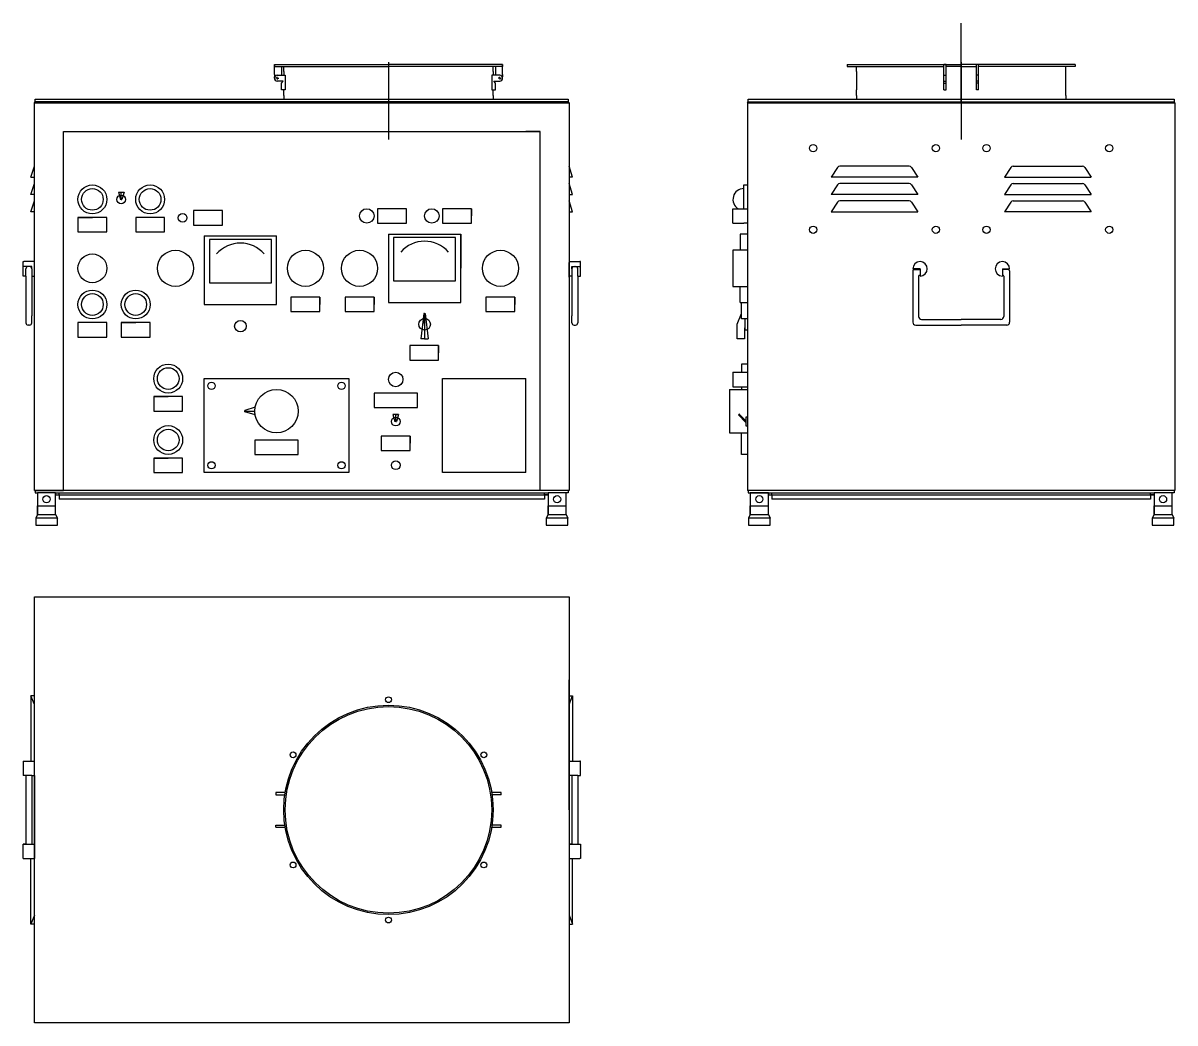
# Model space of a CAD drawing. Header units: millimetres. Extents: x -286516 to -275786, y 161594 to 164062.
# Drawn here: x -285308 to -283713, y 162604 to 163989 of the extents above; entities that cross this region are included whole.
import ezdxf

# ---------------------------------------------------------------- set-up
doc = ezdxf.new("R2010")
doc.units = ezdxf.units.MM

# ---------------------------------------------------------------- blocks, each defined once
blk = doc.blocks.new('*U7')
blk.add_circle((0, 0), 4)
blk = doc.blocks.new('*U8')
at = {"color": 0, "linetype": 'ByBlock', "lineweight": -2, "transparency": 16777216}
blk.add_blockref('*U7', (-284802.2, 163051.9), dxfattribs=at)
for p, rotation in [((-284934.3, 162975.6), 59.99999999999999), ((-284670.2, 162975.6), 299.9999999999999), ((-284934.3, 162823.1), 120), ((-284670.2, 162823.1), 240), ((-284802.2, 162746.9), 180)]:
    blk.add_blockref('*U7', p, dxfattribs=dict(at, rotation=rotation))

msp = doc.modelspace()

# ---------------------------------------------------------------- linework, layer by layer
for p, q in [((-284009.221, 163879.451), (-284009.221, 163988.724)), ((-284802.221, 163934.735), (-284802.221, 163827.562)), ((-284009.221, 163934.735), (-284009.221, 163827.562)), ((-284960.221, 163917.451), (-284960.221, 163931.451)), ((-284960.221, 163931.451), (-284802.221, 163931.451)), ((-284960.221, 163931.451), (-284960.221, 163930.451)), ((-284960.221, 163931.451), (-284960.221, 163928.451)), ((-284960.221, 163928.451), (-284802.221, 163928.451)), ((-284950.221, 163928.451), (-284950.221, 163921.451)), ((-284950.221, 163921.451), (-284950.221, 163916.451)), ((-284947.221, 163921.451), (-284947.221, 163928.451)), ((-284947.221, 163921.451), (-284947.221, 163916.451)), ((-284644.221, 163931.451), (-284802.221, 163931.451)), ((-284644.221, 163928.451), (-284802.221, 163928.451)), ((-284657.221, 163921.451), (-284657.221, 163928.451)), ((-284657.221, 163921.451), (-284657.221, 163916.451)), ((-284654.221, 163928.451), (-284654.221, 163921.451)), ((-284654.221, 163921.451), (-284654.221, 163916.451)), ((-284644.221, 163917.451), (-284644.221, 163931.451)), ((-284644.221, 163931.451), (-284644.221, 163930.451)), ((-284644.221, 163931.451), (-284644.221, 163928.451)), ((-284167.221, 163931.451), (-284009.221, 163931.451)), ((-284167.221, 163931.451), (-284167.221, 163930.451)), ((-284167.221, 163931.451), (-284167.221, 163928.451)), ((-284167.221, 163928.451), (-284033.221, 163928.451)), ((-284154.221, 163921.451), (-284154.221, 163928.451)), ((-284154.221, 163921.451), (-284154.221, 163896.451)), ((-284030.221, 163931.451), (-284033.221, 163931.451)), ((-284033.221, 163902.365), (-284033.221, 163931.451)), ((-284030.221, 163896.451), (-284030.221, 163931.451)), ((-284009.221, 163928.451), (-284030.221, 163928.451)), ((-283851.221, 163931.451), (-284009.221, 163931.451)), ((-284009.221, 163928.451), (-283988.221, 163928.451)), ((-284009.221, 163896.451), (-284009.221, 163920.202)), ((-283988.221, 163896.451), (-283988.221, 163931.451)), ((-283985.221, 163902.365), (-283985.221, 163931.451)), ((-283851.221, 163928.451), (-283985.221, 163928.451)), ((-283864.221, 163896.451), (-283864.221, 163928.451)), ((-283851.221, 163931.451), (-283851.221, 163930.451)), ((-283851.221, 163931.451), (-283851.221, 163928.451)), ((-284960.221, 163917.451), (-284960.221, 163914.451)), ((-284960.221, 163912.451), (-284960.221, 163914.451)), ((-284956.221, 163912.451), (-284958.221, 163912.451)), ((-284956.221, 163916.451), (-284945.221, 163916.451)), ((-284956.221, 163912.451), (-284956.221, 163914.451)), ((-284956.221, 163912.451), (-284956.221, 163910.451)), ((-284956.221, 163912.451), (-284954.221, 163912.451)), ((-284948.221, 163908.451), (-284956.221, 163908.451)), ((-284950.221, 163916.451), (-284947.221, 163916.451)), ((-284950.221, 163905.451), (-284948.221, 163908.451)), ((-284950.221, 163896.451), (-284950.221, 163905.451)), ((-284945.221, 163916.451), (-284945.221, 163896.451)), ((-284648.221, 163916.451), (-284659.221, 163916.451)), ((-284659.221, 163916.451), (-284659.221, 163896.451)), ((-284654.221, 163916.451), (-284657.221, 163916.451)), ((-284656.221, 163908.451), (-284648.221, 163908.451)), ((-284654.221, 163905.451), (-284656.221, 163908.451)), ((-284654.221, 163896.451), (-284654.221, 163905.451)), ((-284648.221, 163912.451), (-284650.221, 163912.451)), ((-284648.221, 163912.451), (-284648.221, 163914.451)), ((-284648.221, 163912.451), (-284648.221, 163910.451)), ((-284648.221, 163912.451), (-284646.221, 163912.451)), ((-284644.221, 163917.451), (-284644.221, 163914.451)), ((-284644.221, 163912.451), (-284644.221, 163914.451)), ((-284033.221, 163916.451), (-284030.221, 163916.451)), ((-284033.221, 163908.451), (-284030.221, 163908.451)), ((-284033.221, 163905.451), (-284030.221, 163905.451)), ((-284033.221, 163896.451), (-284033.221, 163902.365)), ((-283985.221, 163916.451), (-283988.221, 163916.451)), ((-283985.221, 163908.451), (-283988.221, 163908.451)), ((-283985.221, 163905.451), (-283988.221, 163905.451)), ((-283985.221, 163896.451), (-283985.221, 163902.365)), ((-284947.221, 163896.451), (-284950.221, 163896.451)), ((-284947.221, 163888.451), (-284947.221, 163896.451)), ((-284945.221, 163896.451), (-284947.221, 163896.451)), ((-284947.221, 163888.451), (-284947.221, 163883.451)), ((-284659.221, 163896.451), (-284657.221, 163896.451)), ((-284657.221, 163888.451), (-284657.221, 163896.451)), ((-284657.221, 163896.451), (-284654.221, 163896.451)), ((-284657.221, 163888.451), (-284657.221, 163883.451)), ((-284154.221, 163888.451), (-284154.221, 163896.451)), ((-284154.221, 163888.451), (-284154.221, 163883.451)), ((-284033.221, 163896.451), (-284030.221, 163896.451)), ((-283985.221, 163896.451), (-283988.221, 163896.451)), ((-283864.221, 163888.451), (-283864.221, 163896.451)), ((-283864.221, 163888.451), (-283864.221, 163883.451)), ((-285292.221, 163878.451), (-285291.221, 163879.451)), ((-285292.221, 163878.451), (-284552.221, 163878.451)), ((-285292.221, 163341.451), (-285292.221, 163878.451)), ((-285292.221, 163878.451), (-285291.221, 163878.451)), ((-285292.221, 163878.451), (-284922.221, 163878.451)), ((-285291.221, 163879.451), (-285291.221, 163883.451)), ((-285291.221, 163883.451), (-284553.221, 163883.451)), ((-284553.221, 163879.451), (-285291.221, 163879.451)), ((-284802.221, 163883.451), (-284657.221, 163883.451)), ((-284553.221, 163883.451), (-284553.221, 163879.451)), ((-284552.221, 163878.451), (-284553.221, 163879.451)), ((-284552.221, 163878.451), (-284553.221, 163878.451)), ((-284552.221, 163878.451), (-284552.221, 163341.451)), ((-284552.221, 163878.451), (-284552.221, 163609.951)), ((-284305.221, 163878.451), (-284304.221, 163879.451)), ((-284305.221, 163878.451), (-283713.221, 163878.451)), ((-284305.221, 163878.451), (-284305.221, 163341.451)), ((-284304.221, 163879.451), (-284304.221, 163883.451)), ((-284304.221, 163883.451), (-283714.221, 163883.451)), ((-284304.221, 163879.451), (-283714.221, 163879.451)), ((-284304.221, 163879.451), (-284009.221, 163879.451)), ((-284304.221, 163878.451), (-284304.221, 163879.451)), ((-284009.221, 163883.451), (-283864.221, 163883.451)), ((-284009.221, 163878.451), (-283861.221, 163878.451)), ((-283714.221, 163883.451), (-283714.221, 163879.451)), ((-283714.221, 163878.451), (-283714.221, 163879.451)), ((-283713.221, 163878.451), (-283714.221, 163879.451)), ((-283713.221, 163878.451), (-283713.221, 163341.451)), ((-283713.221, 163878.451), (-283713.221, 163658.451)), ((-285252.221, 163341.451), (-285252.221, 163838.451)), ((-285252.221, 163838.451), (-284592.221, 163838.451)), ((-285252.221, 163838.451), (-285232.221, 163838.451)), ((-284592.221, 163838.451), (-284612.221, 163838.451)), ((-284592.221, 163341.451), (-284592.221, 163838.451)), ((-285297.221, 163775.562), (-285292.221, 163790.562)), ((-284547.221, 163775.562), (-284552.221, 163790.562)), ((-284179.221, 163790.562), (-284179.221, 163790.562)), ((-284081.362, 163790.562), (-284177.08, 163790.562)), ((-283937.08, 163790.562), (-283841.362, 163790.562)), ((-283839.221, 163790.562), (-283839.221, 163790.562)), ((-285297.221, 163775.562), (-285292.221, 163775.562)), ((-284547.221, 163775.562), (-284552.221, 163775.562)), ((-284180.409, 163788.781), (-284189.221, 163775.562)), ((-284069.221, 163775.562), (-284189.221, 163775.562)), ((-284078.034, 163788.781), (-284069.221, 163775.562)), ((-283940.409, 163788.781), (-283949.221, 163775.562)), ((-283949.221, 163775.562), (-283829.221, 163775.562)), ((-283838.034, 163788.781), (-283829.221, 163775.562)), ((-285297.221, 163751.562), (-285292.221, 163766.562)), ((-284547.221, 163751.562), (-284552.221, 163766.562)), ((-284310.221, 163731.652), (-284310.221, 163764.581)), ((-284310.221, 163764.581), (-284305.221, 163764.581)), ((-284180.409, 163764.781), (-284189.221, 163751.562)), ((-284081.362, 163766.562), (-284177.08, 163766.562)), ((-284078.034, 163764.781), (-284069.221, 163751.562)), ((-283940.409, 163764.781), (-283949.221, 163751.562)), ((-283937.08, 163766.562), (-283841.362, 163766.562)), ((-283838.034, 163764.781), (-283829.221, 163751.562)), ((-285292.221, 163751.562), (-285297.221, 163751.562)), ((-285176.221, 163754.581), (-285173.221, 163744.581)), ((-285176.221, 163754.581), (-285168.221, 163754.581)), ((-285171.221, 163744.581), (-285173.221, 163744.581)), ((-285172.221, 163744.581), (-285172.221, 163754.581)), ((-285172.221, 163744.581), (-285171.221, 163744.581)), ((-285168.221, 163754.581), (-285171.221, 163744.581)), ((-284552.221, 163751.562), (-284547.221, 163751.562)), ((-284069.221, 163751.562), (-284189.221, 163751.562)), ((-283949.221, 163751.562), (-283829.221, 163751.562)), ((-285297.221, 163727.562), (-285292.221, 163742.562)), ((-285292.221, 163727.562), (-285297.221, 163727.562)), ((-285072.221, 163729.051), (-285072.221, 163709.051)), ((-285032.221, 163729.051), (-285072.221, 163729.051)), ((-285072.221, 163729.051), (-285072.221, 163719.051)), ((-285032.221, 163709.051), (-285032.221, 163729.051)), ((-284817.221, 163731.652), (-284817.221, 163711.652)), ((-284777.221, 163731.652), (-284817.221, 163731.652)), ((-284817.221, 163731.652), (-284817.221, 163721.652)), ((-284777.221, 163711.652), (-284777.221, 163731.652)), ((-284727.221, 163731.652), (-284727.221, 163711.652)), ((-284687.221, 163731.652), (-284727.221, 163731.652)), ((-284687.221, 163711.652), (-284687.221, 163731.652)), ((-284687.221, 163731.652), (-284687.221, 163721.652)), ((-284547.221, 163727.562), (-284552.221, 163742.562)), ((-284552.221, 163727.562), (-284547.221, 163727.562)), ((-284325.221, 163711.652), (-284325.221, 163731.652)), ((-284325.221, 163731.652), (-284305.221, 163731.652)), ((-284180.409, 163740.781), (-284189.221, 163727.562)), ((-284189.221, 163727.562), (-284069.221, 163727.562)), ((-284081.362, 163742.562), (-284177.08, 163742.562)), ((-284078.034, 163740.781), (-284069.221, 163727.562)), ((-283940.409, 163740.781), (-283949.221, 163727.562)), ((-283829.221, 163727.562), (-283949.221, 163727.562)), ((-283937.08, 163742.562), (-283841.362, 163742.562)), ((-283838.034, 163740.781), (-283829.221, 163727.562)), ((-285232.221, 163719.581), (-285232.221, 163699.581)), ((-285192.221, 163719.581), (-285232.221, 163719.581)), ((-285232.221, 163719.581), (-285212.221, 163719.581)), ((-285192.221, 163699.581), (-285192.221, 163719.581)), ((-285152.221, 163719.581), (-285152.221, 163699.581)), ((-285112.221, 163719.581), (-285152.221, 163719.581)), ((-285112.221, 163699.581), (-285112.221, 163719.581)), ((-284817.221, 163711.652), (-284777.221, 163711.652)), ((-284727.221, 163711.652), (-284687.221, 163711.652)), ((-284325.221, 163711.652), (-284310.221, 163711.652)), ((-284305.221, 163711.652), (-284310.221, 163711.652)), ((-285232.221, 163699.581), (-285192.221, 163699.581)), ((-285152.221, 163699.581), (-285112.221, 163699.581)), ((-285072.221, 163709.051), (-285032.221, 163709.051)), ((-284802.221, 163696.652), (-284702.221, 163696.652)), ((-284802.221, 163696.652), (-284802.221, 163601.652)), ((-284802.221, 163696.652), (-284702.221, 163696.652)), ((-284802.221, 163696.652), (-284802.221, 163601.652)), ((-284702.221, 163601.652), (-284702.221, 163696.652)), ((-284702.221, 163601.652), (-284702.221, 163696.652)), ((-284702.221, 163696.652), (-284702.221, 163649.152)), ((-284305.221, 163696.652), (-284315.221, 163696.652)), ((-284315.221, 163696.652), (-284315.221, 163674.152)), ((-285057.221, 163694.051), (-284957.221, 163694.051)), ((-285057.221, 163694.051), (-285057.221, 163599.051)), ((-284964.221, 163689.051), (-285050.221, 163689.051)), ((-285050.221, 163689.051), (-285050.221, 163629.051)), ((-284964.221, 163629.051), (-284964.221, 163689.051)), ((-284957.221, 163599.051), (-284957.221, 163694.051)), ((-284709.221, 163691.652), (-284795.221, 163691.652)), ((-284795.221, 163691.652), (-284795.221, 163631.652)), ((-284709.221, 163691.652), (-284795.221, 163691.652)), ((-284795.221, 163691.652), (-284795.221, 163631.652)), ((-284709.221, 163631.652), (-284709.221, 163691.652)), ((-284709.221, 163631.652), (-284709.221, 163691.652)), ((-284305.221, 163674.152), (-284325.221, 163674.152)), ((-284325.221, 163674.152), (-284325.221, 163624.152)), ((-285308.221, 163638.447), (-285308.221, 163658.447)), ((-285308.221, 163658.447), (-285307.221, 163658.447)), ((-285296.221, 163651.447), (-285308.221, 163651.447)), ((-285292.221, 163658.447), (-285307.221, 163658.447)), ((-285304.221, 163638.447), (-285304.221, 163648.447)), ((-285299.221, 163651.447), (-285301.221, 163651.447)), ((-285292.221, 163658.447), (-285300.221, 163658.447)), ((-285296.221, 163648.447), (-285296.221, 163651.447)), ((-285296.221, 163648.447), (-285296.221, 163638.447)), ((-284552.221, 163658.447), (-284537.221, 163658.447)), ((-284552.221, 163658.447), (-284544.221, 163658.447)), ((-284552.221, 163637.097), (-284552.221, 163657.097)), ((-284552.221, 163657.097), (-284552.221, 163609.597)), ((-284548.221, 163648.447), (-284548.221, 163651.447)), ((-284548.221, 163651.447), (-284536.221, 163651.447)), ((-284548.221, 163648.447), (-284548.221, 163638.447)), ((-284545.221, 163651.447), (-284543.221, 163651.447)), ((-284540.221, 163638.447), (-284540.221, 163648.447)), ((-284536.221, 163658.447), (-284537.221, 163658.447)), ((-284536.221, 163638.447), (-284536.221, 163658.447)), ((-284066.221, 163648.451), (-284076.221, 163648.451)), ((-284074.221, 163647.451), (-284068.221, 163647.451)), ((-284068.221, 163647.451), (-284066.221, 163647.451)), ((-284066.221, 163648.451), (-284066.221, 163638.451)), ((-283952.221, 163648.451), (-283942.221, 163648.451)), ((-283952.221, 163648.451), (-283952.221, 163638.451)), ((-283950.221, 163647.451), (-283952.221, 163647.451)), ((-283944.221, 163647.451), (-283950.221, 163647.451)), ((-285304.221, 163638.447), (-285308.221, 163638.447)), ((-285304.221, 163638.447), (-285307.221, 163638.447)), ((-285304.221, 163638.447), (-285304.221, 163583.447)), ((-285296.221, 163638.447), (-285292.221, 163638.447)), ((-285296.221, 163638.447), (-285296.221, 163583.447)), ((-284795.221, 163631.652), (-284709.221, 163631.652)), ((-284795.221, 163631.652), (-284709.221, 163631.652)), ((-284548.221, 163638.447), (-284552.221, 163638.447)), ((-284548.221, 163638.447), (-284548.221, 163583.447)), ((-284540.221, 163638.447), (-284537.221, 163638.447)), ((-284540.221, 163638.447), (-284536.221, 163638.447)), ((-284540.221, 163638.447), (-284540.221, 163583.447)), ((-284076.221, 163645.451), (-284076.221, 163574.451)), ((-284068.221, 163638.451), (-284068.221, 163582.451)), ((-284067.221, 163639.451), (-284066.221, 163639.451)), ((-284067.221, 163639.451), (-284067.221, 163639.451)), ((-283951.221, 163639.451), (-283952.221, 163639.451)), ((-283951.221, 163639.451), (-283951.221, 163639.451)), ((-283950.221, 163638.451), (-283950.221, 163582.451)), ((-283942.221, 163645.451), (-283942.221, 163574.451)), ((-285050.221, 163629.051), (-284964.221, 163629.051)), ((-284325.221, 163624.152), (-284305.221, 163624.152)), ((-284315.221, 163601.652), (-284315.221, 163624.152)), ((-284937.221, 163609.152), (-284937.221, 163589.152)), ((-284897.221, 163609.152), (-284937.221, 163609.152)), ((-284897.221, 163589.152), (-284897.221, 163609.152)), ((-284897.221, 163609.152), (-284897.221, 163599.152)), ((-284862.221, 163609.152), (-284862.221, 163589.152)), ((-284822.221, 163609.152), (-284862.221, 163609.152)), ((-284822.221, 163589.152), (-284822.221, 163609.152)), ((-284822.221, 163609.152), (-284822.221, 163599.152)), ((-284802.221, 163601.652), (-284702.221, 163601.652)), ((-284802.221, 163601.652), (-284702.221, 163601.652)), ((-284802.221, 163601.652), (-284752.221, 163601.652)), ((-284667.221, 163609.152), (-284667.221, 163589.152)), ((-284627.221, 163609.152), (-284667.221, 163609.152)), ((-284627.221, 163589.152), (-284627.221, 163609.152)), ((-284627.221, 163609.152), (-284627.221, 163599.152)), ((-284315.221, 163601.652), (-284305.221, 163601.652)), ((-284313.221, 163579.051), (-284313.221, 163601.652)), ((-285304.221, 163583.447), (-285304.221, 163573.447)), ((-285296.221, 163573.447), (-285296.221, 163583.447)), ((-285057.221, 163599.051), (-284957.221, 163599.051)), ((-285057.221, 163599.051), (-285007.221, 163599.051)), ((-284937.221, 163589.152), (-284897.221, 163589.152)), ((-284862.221, 163589.152), (-284822.221, 163589.152)), ((-284753.221, 163586.652), (-284757.221, 163551.652)), ((-284752.221, 163586.652), (-284753.221, 163586.652)), ((-284752.221, 163571.652), (-284752.221, 163586.652)), ((-284752.221, 163586.652), (-284752.221, 163556.652)), ((-284752.221, 163586.652), (-284751.221, 163586.652)), ((-284751.221, 163586.652), (-284747.221, 163551.652)), ((-284667.221, 163589.152), (-284627.221, 163589.152)), ((-284548.221, 163573.447), (-284548.221, 163583.447)), ((-284540.221, 163583.447), (-284540.221, 163573.447)), ((-284319.221, 163571.652), (-284313.221, 163586.652)), ((-285299.221, 163570.447), (-285301.221, 163570.447)), ((-285232.221, 163574.051), (-285232.221, 163554.051)), ((-285192.221, 163574.051), (-285232.221, 163574.051)), ((-285192.221, 163554.051), (-285192.221, 163574.051)), ((-285172.221, 163574.051), (-285172.221, 163554.051)), ((-285132.221, 163574.051), (-285172.221, 163574.051)), ((-285172.221, 163574.051), (-285152.221, 163574.051)), ((-285132.221, 163554.051), (-285132.221, 163574.051)), ((-284752.221, 163576.652), (-284752.221, 163571.652)), ((-284552.221, 163582.097), (-284552.221, 163562.097)), ((-284545.221, 163570.447), (-284543.221, 163570.447)), ((-284319.221, 163551.652), (-284319.221, 163571.652)), ((-284305.221, 163579.051), (-284313.221, 163579.051)), ((-284308.221, 163563.652), (-284308.221, 163579.051)), ((-284072.221, 163570.451), (-284009.221, 163570.451)), ((-284064.221, 163578.451), (-284009.221, 163578.451)), ((-283954.221, 163578.451), (-284009.221, 163578.451)), ((-283946.221, 163570.451), (-284009.221, 163570.451)), ((-285232.221, 163554.051), (-285192.221, 163554.051)), ((-285172.221, 163554.051), (-285132.221, 163554.051)), ((-284752.221, 163551.652), (-284757.221, 163551.652)), ((-284752.221, 163556.652), (-284752.221, 163551.652)), ((-284752.221, 163551.652), (-284747.221, 163551.652)), ((-284309.221, 163551.652), (-284319.221, 163551.652)), ((-284308.221, 163566.652), (-284309.221, 163566.652)), ((-284309.221, 163566.652), (-284309.221, 163551.652)), ((-284305.221, 163563.652), (-284308.221, 163563.652)), ((-284772.793, 163542.134), (-284772.793, 163522.134)), ((-284732.793, 163542.134), (-284772.793, 163542.134)), ((-284732.793, 163522.134), (-284732.793, 163542.134)), ((-284732.793, 163542.134), (-284732.793, 163532.134)), ((-284772.793, 163522.134), (-284732.793, 163522.134)), ((-284325.221, 163505.257), (-284325.221, 163485.257)), ((-284325.221, 163505.257), (-284305.221, 163505.257)), ((-284305.221, 163516.451), (-284313.221, 163516.451)), ((-284313.221, 163516.451), (-284313.221, 163505.257)), ((-285057.221, 163496.451), (-284857.221, 163496.451)), ((-285057.221, 163366.451), (-285057.221, 163496.451)), ((-284857.221, 163496.451), (-284857.221, 163366.451)), ((-284727.221, 163366.451), (-284727.221, 163496.451)), ((-284727.221, 163496.451), (-284612.221, 163496.451)), ((-284612.221, 163366.451), (-284612.221, 163496.451)), ((-284822.221, 163476.257), (-284822.221, 163456.257)), ((-284762.221, 163476.257), (-284822.221, 163476.257)), ((-284762.221, 163456.257), (-284762.221, 163476.257)), ((-284330.221, 163481.451), (-284330.221, 163421.451)), ((-284330.221, 163481.451), (-284305.221, 163481.451)), ((-284325.221, 163485.257), (-284305.221, 163485.257)), ((-284313.221, 163485.257), (-284313.221, 163481.451)), ((-285127.221, 163471.451), (-285127.221, 163451.451)), ((-285087.221, 163471.451), (-285127.221, 163471.451)), ((-285127.221, 163471.451), (-285107.221, 163471.451)), ((-285087.221, 163451.451), (-285087.221, 163471.451)), ((-284986.741, 163456.795), (-285001.221, 163452.451)), ((-284822.221, 163456.257), (-284762.221, 163456.257)), ((-285127.221, 163451.451), (-285087.221, 163451.451)), ((-285001.221, 163450.451), (-285001.221, 163452.451)), ((-285001.221, 163451.451), (-285001.221, 163450.451)), ((-285001.221, 163451.451), (-284987.221, 163451.451)), ((-284986.741, 163446.107), (-285001.221, 163450.451)), ((-284788.221, 163446.893), (-284796.221, 163446.893)), ((-284796.221, 163446.893), (-284793.221, 163436.893)), ((-284792.221, 163436.893), (-284792.221, 163446.893)), ((-284792.221, 163446.893), (-284788.221, 163446.893)), ((-284788.221, 163446.893), (-284791.221, 163436.893)), ((-284307.221, 163435.893), (-284317.408, 163446.182)), ((-284307.221, 163436.893), (-284317.111, 163446.893)), ((-284316.111, 163446.893), (-284316.397, 163447.182)), ((-284307.221, 163437.893), (-284316.111, 163446.893)), ((-284305.221, 163442.893), (-284307.221, 163442.893)), ((-284307.221, 163442.893), (-284307.221, 163430.893)), ((-284791.221, 163436.893), (-284793.221, 163436.893)), ((-284792.221, 163436.893), (-284791.221, 163436.893)), ((-284307.221, 163436.893), (-284307.221, 163437.893)), ((-284307.221, 163436.893), (-284307.221, 163435.893)), ((-284307.221, 163436.893), (-284307.221, 163435.893)), ((-284307.221, 163430.893), (-284305.221, 163430.893)), ((-284987.221, 163411.451), (-284987.221, 163391.451)), ((-284927.221, 163411.451), (-284987.221, 163411.451)), ((-284927.221, 163391.451), (-284927.221, 163411.451)), ((-284812.221, 163416.893), (-284812.221, 163396.893)), ((-284772.221, 163416.893), (-284812.221, 163416.893)), ((-284772.221, 163396.893), (-284772.221, 163416.893)), ((-284772.221, 163416.893), (-284772.221, 163406.893)), ((-284330.221, 163421.451), (-284305.221, 163421.451)), ((-284313.221, 163391.451), (-284313.221, 163421.451)), ((-284812.221, 163396.893), (-284772.221, 163396.893)), ((-285127.221, 163386.451), (-285127.221, 163366.451)), ((-285087.221, 163386.451), (-285127.221, 163386.451)), ((-285127.221, 163386.451), (-285107.221, 163386.451)), ((-285087.221, 163366.451), (-285087.221, 163386.451)), ((-284987.221, 163391.451), (-284927.221, 163391.451)), ((-284305.221, 163391.451), (-284313.221, 163391.451)), ((-284305.221, 163391.451), (-284310.221, 163391.451)), ((-285127.221, 163366.451), (-285087.221, 163366.451)), ((-284857.221, 163366.451), (-285057.221, 163366.451)), ((-284612.221, 163366.451), (-284727.221, 163366.451)), ((-284552.221, 163341.451), (-285292.221, 163341.451)), ((-285292.221, 163341.451), (-285291.221, 163341.451)), ((-285292.221, 163341.451), (-285252.221, 163341.451)), ((-285291.221, 163341.451), (-285291.221, 163338.451)), ((-285291.221, 163338.451), (-285288.221, 163338.451)), ((-285288.221, 163338.451), (-285288.221, 163308.451)), ((-285263.221, 163338.451), (-285288.221, 163338.451)), ((-285263.221, 163308.451), (-285263.221, 163338.451)), ((-285263.221, 163338.451), (-284581.221, 163338.451)), ((-285263.221, 163338.451), (-285263.221, 163335.451)), ((-285263.221, 163335.451), (-284581.221, 163335.451)), ((-285263.221, 163335.451), (-285258.221, 163335.451)), ((-285258.221, 163335.451), (-285258.221, 163338.451)), ((-285258.221, 163335.451), (-285258.221, 163329.451)), ((-284586.221, 163329.451), (-285258.221, 163329.451)), ((-284592.221, 163341.451), (-284607.221, 163341.451)), ((-284552.221, 163341.451), (-284592.221, 163341.451)), ((-284586.221, 163335.451), (-284586.221, 163338.451)), ((-284581.221, 163335.451), (-284586.221, 163335.451)), ((-284586.221, 163335.451), (-284586.221, 163329.451)), ((-284581.221, 163338.451), (-284581.221, 163308.451)), ((-284556.221, 163338.451), (-284581.221, 163338.451)), ((-284556.221, 163308.451), (-284556.221, 163338.451)), ((-284553.221, 163338.451), (-284556.221, 163338.451)), ((-284552.221, 163341.451), (-284553.221, 163341.451)), ((-284553.221, 163341.451), (-284553.221, 163338.451)), ((-283713.221, 163341.451), (-284305.221, 163341.451)), ((-284165.434, 163341.451), (-284305.221, 163341.451)), ((-284304.221, 163341.451), (-284304.221, 163338.451)), ((-284304.221, 163338.451), (-284301.221, 163338.451)), ((-284304.221, 163338.451), (-283742.221, 163338.451)), ((-284301.221, 163338.451), (-284301.221, 163308.451)), ((-284276.221, 163338.451), (-284301.221, 163338.451)), ((-284276.221, 163308.451), (-284276.221, 163338.451)), ((-284276.221, 163338.451), (-284165.434, 163338.451)), ((-284276.221, 163338.451), (-284276.221, 163335.451)), ((-284276.221, 163335.451), (-284165.434, 163335.451)), ((-284276.221, 163335.451), (-284271.221, 163335.451)), ((-284271.221, 163335.451), (-284271.221, 163338.451)), ((-284271.221, 163335.451), (-284271.221, 163329.451)), ((-284271.221, 163335.451), (-283742.221, 163335.451)), ((-283747.221, 163329.451), (-284271.221, 163329.451)), ((-284165.434, 163329.451), (-284271.221, 163329.451)), ((-283713.221, 163341.451), (-283753.221, 163341.451)), ((-283747.221, 163335.451), (-283747.221, 163338.451)), ((-283742.221, 163335.451), (-283747.221, 163335.451)), ((-283747.221, 163335.451), (-283747.221, 163329.451)), ((-283742.221, 163338.451), (-283742.221, 163308.451)), ((-283717.221, 163338.451), (-283742.221, 163338.451)), ((-283717.221, 163308.451), (-283717.221, 163338.451)), ((-283714.221, 163338.451), (-283717.221, 163338.451)), ((-283713.221, 163341.451), (-283714.221, 163341.451)), ((-283714.221, 163341.451), (-283714.221, 163338.451)), ((-285288.221, 163308.451), (-285288.221, 163320.451)), ((-285288.221, 163320.451), (-285263.221, 163320.451)), ((-284581.221, 163308.451), (-284581.221, 163320.451)), ((-284581.221, 163320.451), (-284556.221, 163320.451)), ((-284301.221, 163308.451), (-284301.221, 163320.451)), ((-284301.221, 163320.451), (-284276.221, 163320.451)), ((-283742.221, 163308.451), (-283742.221, 163320.451)), ((-283742.221, 163320.451), (-283717.221, 163320.451)), ((-285288.221, 163308.451), (-285290.721, 163303.451)), ((-285260.721, 163303.451), (-285290.721, 163303.451)), ((-285290.721, 163303.451), (-285290.721, 163293.451)), ((-285288.221, 163308.451), (-285263.221, 163308.451)), ((-285288.221, 163308.451), (-285275.721, 163308.451)), ((-285263.221, 163308.451), (-285260.721, 163303.451)), ((-285260.721, 163293.451), (-285260.721, 163303.451)), ((-284581.221, 163308.451), (-284583.721, 163303.451)), ((-284553.721, 163303.451), (-284583.721, 163303.451)), ((-284583.721, 163303.451), (-284583.721, 163293.451)), ((-284581.221, 163308.451), (-284556.221, 163308.451)), ((-284581.221, 163308.451), (-284568.721, 163308.451)), ((-284556.221, 163308.451), (-284553.721, 163303.451)), ((-284553.721, 163293.451), (-284553.721, 163303.451)), ((-284301.221, 163308.451), (-284303.721, 163303.451)), ((-284273.721, 163303.451), (-284303.721, 163303.451)), ((-284303.721, 163303.451), (-284303.721, 163293.451)), ((-284301.221, 163308.451), (-284276.221, 163308.451)), ((-284301.221, 163308.451), (-284288.721, 163308.451)), ((-284276.221, 163308.451), (-284273.721, 163303.451)), ((-284273.721, 163293.451), (-284273.721, 163303.451)), ((-283742.221, 163308.451), (-283744.721, 163303.451)), ((-283714.721, 163303.451), (-283744.721, 163303.451)), ((-283744.721, 163303.451), (-283744.721, 163293.451)), ((-283742.221, 163308.451), (-283717.221, 163308.451)), ((-283742.221, 163308.451), (-283729.721, 163308.451)), ((-283717.221, 163308.451), (-283714.721, 163303.451)), ((-283714.721, 163293.451), (-283714.721, 163303.451)), ((-285290.721, 163293.451), (-285260.721, 163293.451)), ((-284583.721, 163293.451), (-284553.721, 163293.451)), ((-284303.721, 163293.451), (-284273.721, 163293.451)), ((-283744.721, 163293.451), (-283714.721, 163293.451)), ((-285292.221, 163194.363), (-284552.221, 163194.363)), ((-285292.221, 162604.363), (-285292.221, 163194.363)), ((-284552.221, 163194.363), (-284552.221, 163057.363)), ((-284552.221, 162959.363), (-284552.221, 163079.363)), ((-285292.221, 163057.363), (-285297.221, 163057.363)), ((-285297.221, 163057.363), (-285297.221, 162966.863)), ((-285292.221, 163045.222), (-285297.221, 163057.363)), ((-284552.221, 163057.363), (-284552.221, 162741.363)), ((-284552.221, 163057.363), (-284547.221, 163057.363)), ((-284552.221, 163057.363), (-284552.221, 163045.222)), ((-284552.221, 163045.222), (-284547.221, 163057.363)), ((-284547.221, 163057.363), (-284547.221, 162966.863)), ((-285308.221, 162966.863), (-285293.221, 162966.863)), ((-285308.221, 162966.863), (-285300.221, 162966.863)), ((-285308.221, 162966.863), (-285308.221, 162946.863)), ((-285292.221, 162966.863), (-285293.221, 162966.863)), ((-285292.221, 162946.863), (-285292.221, 162966.863)), ((-284552.221, 162966.863), (-284537.221, 162966.863)), ((-284552.221, 162966.863), (-284544.221, 162966.863)), ((-284536.221, 162966.863), (-284537.221, 162966.863)), ((-284536.221, 162946.863), (-284536.221, 162966.863)), ((-285304.221, 162946.863), (-285308.221, 162946.863)), ((-285304.221, 162946.863), (-285304.221, 162851.863)), ((-285296.221, 162946.863), (-285304.221, 162946.863)), ((-285296.221, 162946.863), (-285293.221, 162946.863)), ((-285296.221, 162946.863), (-285292.221, 162946.863)), ((-285296.221, 162946.863), (-285296.221, 162851.863)), ((-285292.221, 162946.863), (-285292.221, 162851.863)), ((-284552.221, 162899.363), (-284552.221, 162959.363)), ((-284548.221, 162946.863), (-284552.221, 162946.863)), ((-284552.221, 162946.863), (-284552.221, 162899.363)), ((-284548.221, 162946.863), (-284548.221, 162851.863)), ((-284540.221, 162946.863), (-284548.221, 162946.863)), ((-284540.221, 162946.863), (-284537.221, 162946.863)), ((-284540.221, 162946.863), (-284536.221, 162946.863)), ((-284540.221, 162946.863), (-284540.221, 162851.863)), ((-284945.221, 162923.363), (-284958.388, 162923.363)), ((-284958.388, 162923.363), (-284958.388, 162920.363)), ((-284958.388, 162920.363), (-284945.692, 162920.363)), ((-284646.055, 162923.363), (-284659.221, 162923.363)), ((-284646.055, 162920.363), (-284658.75, 162920.363)), ((-284646.055, 162920.363), (-284646.055, 162923.363)), ((-284958.388, 162875.363), (-284958.388, 162878.363)), ((-284958.388, 162878.363), (-284945.692, 162878.363)), ((-284958.388, 162875.363), (-284945.221, 162875.363)), ((-284659.221, 162875.363), (-284646.055, 162875.363)), ((-284646.055, 162878.363), (-284658.75, 162878.363)), ((-284646.055, 162875.363), (-284646.055, 162878.363)), ((-285304.221, 162851.863), (-285308.221, 162851.863)), ((-285308.221, 162851.863), (-285300.221, 162851.863)), ((-285308.221, 162831.863), (-285308.221, 162851.863)), ((-285304.221, 162851.863), (-285296.221, 162851.863)), ((-285296.221, 162851.863), (-285293.221, 162851.863)), ((-285296.221, 162851.863), (-285292.221, 162851.863)), ((-285292.221, 162851.863), (-285292.221, 162831.863)), ((-284548.221, 162851.863), (-284552.221, 162851.863)), ((-284552.221, 162851.863), (-284544.221, 162851.863)), ((-284548.221, 162851.863), (-284540.221, 162851.863)), ((-284540.221, 162851.863), (-284537.221, 162851.863)), ((-284540.221, 162851.863), (-284536.221, 162851.863)), ((-284536.221, 162851.863), (-284536.221, 162831.863)), ((-285308.221, 162831.863), (-285293.221, 162831.863)), ((-285297.221, 162741.363), (-285297.221, 162831.863)), ((-285292.221, 162831.863), (-285293.221, 162831.863)), ((-284552.221, 162831.863), (-284537.221, 162831.863)), ((-284547.221, 162741.363), (-284547.221, 162831.863)), ((-284536.221, 162831.863), (-284537.221, 162831.863)), ((-285292.221, 162753.504), (-285297.221, 162741.363)), ((-285292.221, 162741.363), (-285297.221, 162741.363)), ((-284552.221, 162753.504), (-284547.221, 162741.363)), ((-284552.221, 162741.363), (-284552.221, 162604.363)), ((-284552.221, 162741.363), (-284547.221, 162741.363)), ((-284552.221, 162604.363), (-285292.221, 162604.363))]:
    msp.add_line(p, q)
for centre, radius in [((-284214.221, 163815.562), 5), ((-284044.221, 163815.562), 5), ((-283974.221, 163815.562), 5), ((-283804.221, 163815.562), 5), ((-285212.221, 163744.581), 20), ((-285212.221, 163744.581), 15), ((-285132.221, 163744.581), 20), ((-285132.221, 163744.581), 15), ((-285172.221, 163744.581), 6), ((-285172.221, 163744.581), 6), ((-284832.221, 163721.652), 10), ((-284742.221, 163721.652), 10), ((-285087.221, 163719.051), 6), ((-284214.221, 163702.562), 5), ((-284044.221, 163702.562), 5), ((-283974.221, 163702.562), 5), ((-283804.221, 163702.562), 5), ((-285212.221, 163649.152), 20), ((-285097.221, 163649.152), 25), ((-284917.221, 163649.152), 25), ((-284842.221, 163649.152), 25), ((-284647.221, 163649.152), 25), ((-285212.221, 163599.051), 20), ((-285152.221, 163599.051), 20), ((-285212.221, 163599.051), 15), ((-285152.221, 163599.051), 15), ((-285007.221, 163569.051), 8), ((-284752.221, 163571.652), 8), ((-285107.221, 163496.451), 20), ((-285107.221, 163496.451), 15), ((-284792.221, 163495.257), 10), ((-285047.221, 163486.451), 5), ((-284867.221, 163486.451), 5), ((-284957.221, 163451.451), 30), ((-284792.221, 163436.893), 6), ((-285107.221, 163411.451), 20), ((-285107.221, 163411.451), 15), ((-285047.221, 163376.451), 5), ((-284867.221, 163376.451), 5), ((-284792.221, 163376.451), 6), ((-285275.721, 163329.451), 5), ((-284568.721, 163329.451), 5), ((-284288.721, 163329.451), 5), ((-283729.721, 163329.451), 5), ((-284802.221, 162899.363), 145), ((-284802.221, 162899.363), 143)]:
    msp.add_circle(centre, radius)
for centre, radius, start, end in [((-284956.221, 163912.451), 4, 90, 270), ((-284648.221, 163912.451), 4, 270, 90), ((-284177.08, 163786.562), 4, 90, 146.309932), ((-284081.362, 163786.562), 4, 33.690068, 90), ((-283937.08, 163786.562), 4, 90, 146.309932), ((-283841.362, 163786.562), 4, 33.690068, 90), ((-284310.221, 163744.581), 15, 90, 239.538348), ((-284177.08, 163762.562), 4, 90, 146.309932), ((-284081.362, 163762.562), 4, 33.690068, 90), ((-283937.08, 163762.562), 4, 90, 146.309932), ((-283841.362, 163762.562), 4, 33.690068, 90), ((-284177.08, 163738.562), 4, 90, 146.309932), ((-284081.362, 163738.562), 4, 33.690068, 90), ((-283937.08, 163738.562), 4, 90, 146.309932), ((-283841.362, 163738.562), 4, 33.690068, 90), ((-285007.221, 163640.251), 43.8, 41.11209, 138.88791), ((-284752.221, 163642.852), 43.8, 41.11209, 138.88791), ((-284752.221, 163642.852), 43.8, 41.11209, 138.88791), ((-285301.221, 163648.447), 3, 90, 180), ((-285299.221, 163648.447), 3, 0, 90), ((-284545.221, 163648.447), 3, 90, 180), ((-284543.221, 163648.447), 3, 0, 90), ((-284066.221, 163648.451), 10, 270, 180), ((-284074.221, 163645.451), 2, 90, 180), ((-283952.221, 163648.451), 10, 0, 270), ((-283944.221, 163645.451), 2, 360, 90), ((-284067.221, 163638.451), 1, 90, 180), ((-283951.221, 163638.451), 1, 0, 90), ((-285301.221, 163573.447), 3, 180, 270), ((-285299.221, 163573.447), 3, 270, 0), ((-284545.221, 163573.447), 3, 180, 270), ((-284543.221, 163573.447), 3, 270, 0), ((-284072.221, 163574.451), 4, 180, 270), ((-284064.221, 163582.451), 4, 180, 270), ((-283954.221, 163582.451), 4, 270, 0), ((-283946.221, 163574.451), 4, 270, 360), ((-284316.408, 163446.182), 1, 89.347272, 179.958959)]:
    msp.add_arc(centre, radius, start, end)

# ---------------------------------------------------------------- block references
msp.add_blockref('*U8', (0, 0))

doc.saveas('drawing.dxf')
